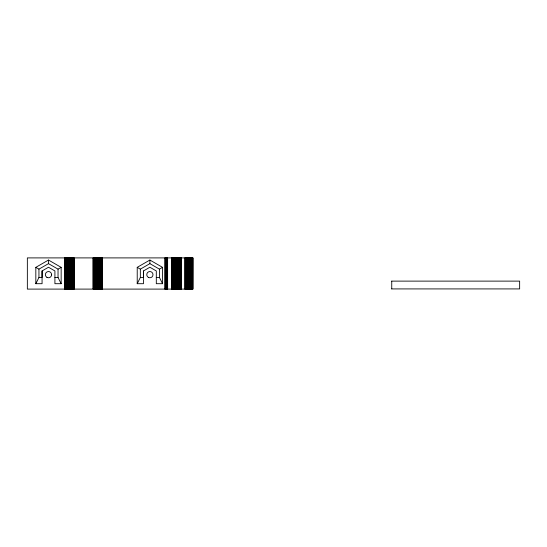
<?xml version="1.0" encoding="UTF-8"?>
<svg xmlns="http://www.w3.org/2000/svg" width="547" height="547" viewBox="0 0 547 547"><rect width="100%" height="100%" fill="white"/><g stroke="black" fill="none" stroke-linecap="round" stroke-linejoin="round"><path stroke-width="0.82" d="M35.828 283.702L35.828 267.346L48.492 260.037L61.155 267.346L61.155 283.702L54.912 283.702L54.912 270.95L48.492 267.237L42.071 270.95L42.071 283.702L35.828 283.702L38.946 277.466L38.946 269.145L48.492 263.64L58.037 269.145L58.037 277.466L61.155 283.702M143.464 270.95L143.464 283.702L137.222 283.702L137.222 267.346L149.885 260.037L162.548 267.346L162.548 283.702L156.305 283.702L156.305 270.95L149.885 267.237L143.464 270.95L143.464 277.466L140.34 277.466L137.222 283.702M51.609 274.854L51.609 274.464M58.037 269.145L61.155 267.346M137.222 267.346L140.34 269.145L149.885 263.64L159.43 269.145L159.43 277.466L162.548 283.702M159.43 269.145L162.548 267.346M192.879 257.904L27.35 257.904L27.35 289.096L192.879 289.096L192.893 257.904L192.838 289.096M38.946 277.466L42.071 277.466L42.071 270.95M54.912 277.466L58.037 277.466M156.305 277.466L159.43 277.466M391.748 281.117L519.643 281.117L519.65 288.919L391.748 288.919M35.828 267.346L38.946 269.145M391.741 281.117L391.741 288.919M192.688 257.904L192.688 289.096M192.503 257.904L192.503 289.096M192.325 257.904L192.325 289.096M192.147 257.904L192.147 289.096M191.942 257.904L191.942 289.096M191.717 257.904L191.717 289.096M191.464 257.904L191.464 289.096M191.197 257.904L191.197 289.096M190.896 257.904L190.896 289.096M190.582 257.904L190.582 289.096M190.24 257.904L190.24 289.096M189.877 257.904L189.877 289.096M189.501 257.904L189.501 289.096M189.098 257.904L189.098 289.096M188.674 257.904L188.674 289.096M188.236 257.904L188.236 289.096M187.778 257.904L187.778 289.096M187.306 257.904L187.306 289.096M186.814 257.904L186.814 289.096M186.301 257.904L186.301 289.096M185.782 257.904L185.782 289.096M185.242 257.904L185.242 289.096M184.695 257.904L184.695 289.096M181.201 257.904L181.187 289.096M181.132 289.096L181.043 257.904L180.934 289.096M180.872 257.904L180.872 289.096M180.715 257.904L180.797 289.096M180.633 257.904L180.633 289.096M180.537 257.904L180.537 289.096M180.442 257.904L180.442 289.096M180.339 257.904L180.339 289.096M180.23 257.904L180.23 289.096M180.113 257.904L180.113 289.096M179.99 257.904L179.99 289.096M179.867 257.904L179.867 289.096M179.731 257.904L179.731 289.096M179.594 257.904L179.594 289.096M179.457 257.904L179.457 289.096M179.307 257.904L179.307 289.096M179.156 257.904L179.156 289.096M179.006 257.904L179.006 289.096M178.848 257.904L178.848 289.096M178.684 257.904L178.684 289.096M178.52 257.904L178.52 289.096M178.356 257.904L178.356 289.096M178.185 257.904L178.185 289.096M178.007 257.904L178.007 289.096M177.837 257.904L177.837 289.096M177.659 257.904L177.659 289.096M177.474 257.904L177.474 289.096M177.296 257.904L177.296 289.096M177.112 257.904L177.112 289.096M176.934 257.904L176.934 289.096M176.749 257.904L176.749 289.096M176.565 257.904L176.565 289.096M176.38 257.904L176.38 289.096M176.196 257.904L176.196 289.096M176.011 257.904L176.011 289.096M175.833 257.904L175.833 289.096M175.649 257.904L175.649 289.096M175.471 257.904L175.471 289.096M175.293 257.904L175.293 289.096M175.115 257.904L175.115 289.096M174.944 257.904L174.944 289.096M174.773 257.904L174.773 289.096M174.602 257.904L174.602 289.096M174.438 257.904L174.438 289.096M174.274 257.904L174.274 289.096M174.117 257.904L174.117 289.096M173.96 257.904L173.96 289.096M173.809 257.904L173.809 289.096M173.659 257.904L173.659 289.096M173.515 257.904L173.515 289.096M173.378 257.904L173.378 289.096M173.249 257.904L173.249 289.096M173.119 257.904L173.119 289.096M172.996 257.904L172.996 289.096M172.879 257.904L172.879 289.096M172.763 257.904L172.763 289.096M172.661 257.904L172.661 289.096M172.558 257.904L172.558 289.096M172.38 257.904L172.469 289.096M172.298 257.904L172.298 289.096M172.223 257.904L172.155 289.096L172.038 257.904M171.99 257.904L171.977 289.096M171.861 257.904L171.908 289.096M167.621 257.904L167.621 289.096L167.519 257.904M167.444 257.904L167.444 289.096M167.361 257.904L167.266 289.096M167.15 257.904L167.15 289.096M167.026 257.904L167.026 289.096M166.897 257.904L166.897 289.096M166.746 257.904L166.746 289.096M166.589 257.904L166.589 289.096M166.418 257.904L166.418 289.096M166.233 257.904L166.233 289.096M166.042 257.904L166.042 289.096M165.837 257.904L165.837 289.096M165.625 257.904L165.625 289.096M165.399 257.904L165.399 289.096M165.167 257.904L165.167 289.096M164.927 257.904L164.927 289.096M149.885 260.037L149.885 263.64M140.34 269.145L140.34 277.466M102.412 289.096L102.426 257.904L102.316 289.096M102.221 257.904L102.2 289.096M102.139 289.096L102.07 257.904L101.995 289.096M101.92 257.904L101.92 289.096M101.831 257.904L101.735 289.096M101.633 257.904L101.633 289.096M101.53 257.904L101.53 289.096M101.414 257.904L101.414 289.096M101.298 257.904L101.298 289.096M101.174 257.904L101.174 289.096M101.051 257.904L101.051 289.096M100.915 257.904L100.915 289.096M100.778 257.904L100.778 289.096M100.634 257.904L100.634 289.096M100.484 257.904L100.484 289.096M100.333 257.904L100.333 289.096M100.183 257.904L100.183 289.096M100.019 257.904L100.019 289.096M99.855 257.904L99.855 289.096M99.691 257.904L99.691 289.096M99.527 257.904L99.527 289.096M99.349 257.904L99.349 289.096M99.178 257.904L99.178 289.096M99 257.904L99 289.096M98.822 257.904L98.822 289.096M98.645 257.904L98.645 289.096M98.46 257.904L98.46 289.096M98.282 257.904L98.282 289.096M98.098 257.904L98.098 289.096M97.913 257.904L97.913 289.096M97.728 257.904L97.728 289.096M97.544 257.904L97.544 289.096M97.366 257.904L97.366 289.096M97.181 257.904L97.181 289.096M96.997 257.904L96.997 289.096M96.819 257.904L96.819 289.096M96.641 257.904L96.641 289.096M96.463 257.904L96.463 289.096M96.286 257.904L96.286 289.096M96.115 257.904L96.115 289.096M95.944 257.904L95.944 289.096M95.773 257.904L95.773 289.096M95.609 257.904L95.609 289.096M95.445 257.904L95.445 289.096M95.287 257.904L95.287 289.096M95.137 257.904L95.137 289.096M94.987 257.904L94.987 289.096M94.843 257.904L94.843 289.096M94.699 257.904L94.699 289.096M94.563 257.904L94.563 289.096M94.433 257.904L94.433 289.096M94.303 257.904L94.303 289.096M94.18 257.904L94.18 289.096M94.07 257.904L94.07 289.096M93.954 257.904L93.954 289.096M93.756 257.904L93.852 289.096M93.66 257.904L93.66 289.096M93.578 257.904L93.578 289.096M93.496 257.904L93.428 289.096M93.359 257.904L93.298 289.096M93.216 257.904L93.202 289.096L93.113 257.904M73.907 257.904L73.824 289.096L73.763 257.904M73.599 257.904L73.626 289.096M73.544 257.904L73.544 289.096M73.366 257.904L73.462 289.096M73.271 257.904L73.271 289.096M73.168 257.904L73.168 289.096M73.059 257.904L73.059 289.096M72.942 257.904L72.942 289.096M72.819 257.904L72.819 289.096M72.689 257.904L72.689 289.096M72.56 257.904L72.56 289.096M72.423 257.904L72.423 289.096M72.279 257.904L72.279 289.096M72.136 257.904L72.136 289.096M71.985 257.904L71.985 289.096M71.835 257.904L71.835 289.096M71.678 257.904L71.678 289.096M71.513 257.904L71.513 289.096M71.349 257.904L71.349 289.096M71.178 257.904L71.178 289.096M71.007 257.904L71.007 289.096M70.836 257.904L70.836 289.096M70.659 257.904L70.659 289.096M70.481 257.904L70.481 289.096M70.303 257.904L70.303 289.096M70.125 257.904L70.125 289.096M69.941 257.904L69.941 289.096M69.756 257.904L69.756 289.096M69.578 257.904L69.578 289.096M69.394 257.904L69.394 289.096M69.209 257.904L69.209 289.096M69.025 257.904L69.025 289.096M68.84 257.904L68.84 289.096M68.662 257.904L68.662 289.096M68.478 257.904L68.478 289.096M68.3 257.904L68.3 289.096M68.122 257.904L68.122 289.096M67.944 257.904L67.944 289.096M67.773 257.904L67.773 289.096M67.596 257.904L67.596 289.096M67.431 257.904L67.431 289.096M67.267 257.904L67.267 289.096M67.103 257.904L67.103 289.096M66.939 257.904L66.939 289.096M66.789 257.904L66.789 289.096M66.638 257.904L66.638 289.096M66.488 257.904L66.488 289.096M66.344 257.904L66.344 289.096M66.208 257.904L66.208 289.096M66.071 257.904L66.071 289.096M65.948 257.904L65.948 289.096M65.825 257.904L65.825 289.096M65.708 257.904L65.708 289.096M65.592 257.904L65.49 289.096M65.387 257.904L65.387 289.096M65.291 257.904L65.291 289.096M65.202 257.904L65.202 289.096M65.127 257.904L65.052 289.096M64.984 257.904L64.922 289.096M64.867 257.904L64.806 289.096M64.778 257.904L64.696 289.096L64.69 257.904M48.492 260.037L48.492 263.64M74.036 289.096L74.036 257.904L74.009 289.096M46.933 277.356A3.118 3.118 0 0 0 51.609 274.656A3.118 3.118 0 0 0 46.933 271.955A3.118 3.118 0 0 0 46.933 277.356M148.326 277.356A3.118 3.118 0 0 0 153.003 274.656A3.118 3.118 0 0 0 148.326 271.955A3.118 3.118 0 0 0 148.326 277.356"/></g></svg>
